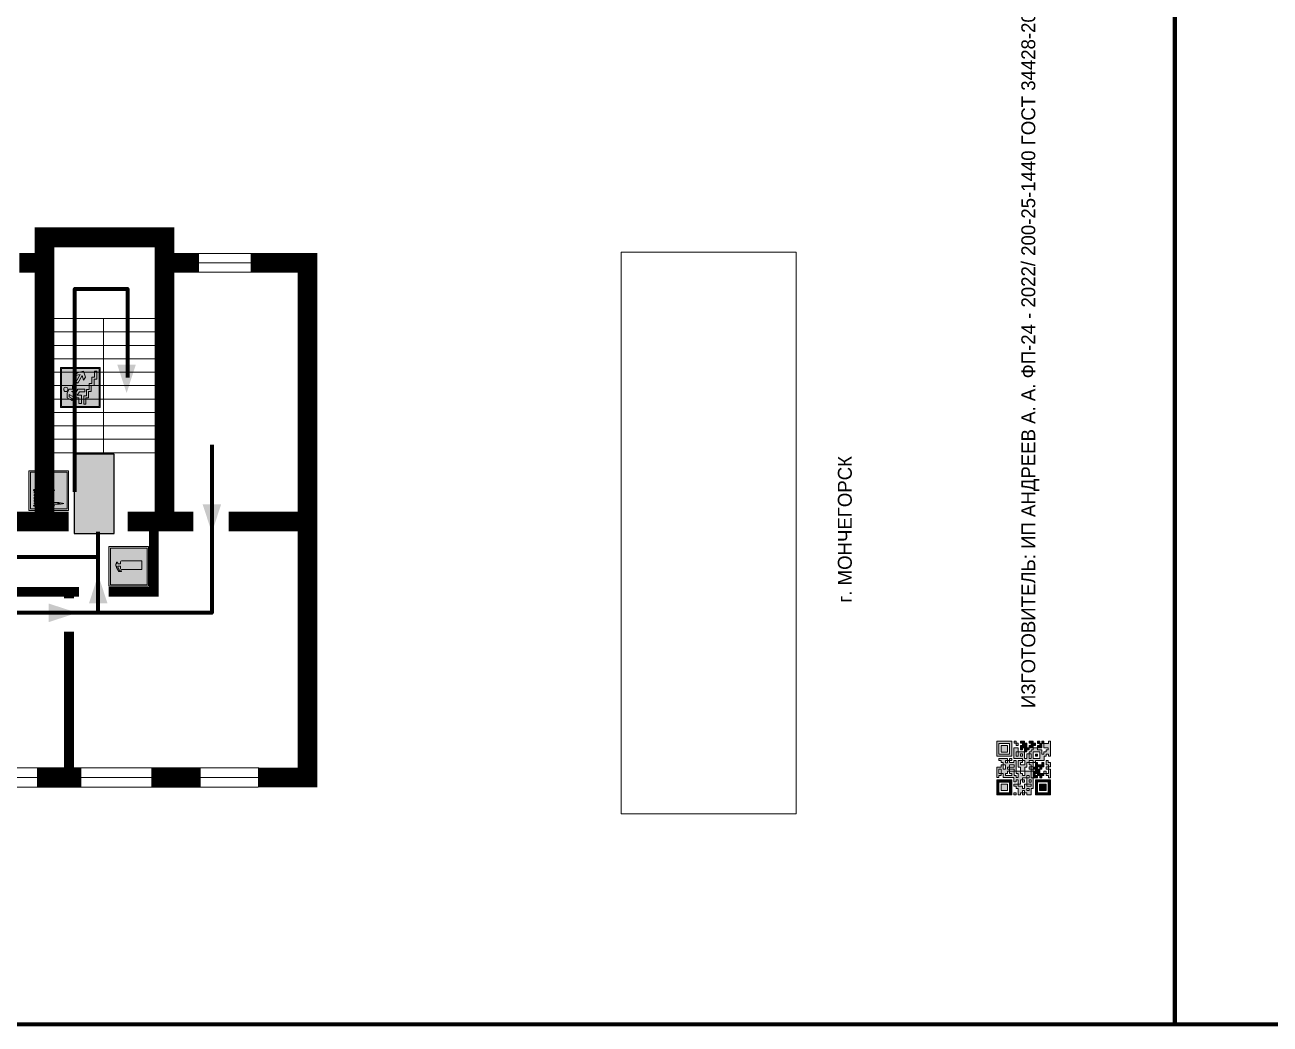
# Model space of a CAD drawing. Header units: millimetres. Extents: x 13114 to 67229, y 22859 to 38520.
# Drawn here: x 24418.1 to 24668.9, y 24275 to 24476.3 of the extents above; entities that cross this region are included whole.
import ezdxf

# ---------------------------------------------------------------- set-up
doc = ezdxf.new("R2010")
doc.units = ezdxf.units.MM
doc.layers.add('План_Штампы', color=7, linetype='Continuous')
doc.styles.add('обычный', font='arial.ttf')
picture_1 = doc.add_image_def('image1.jpg', size_in_pixel=(337, 105))

# ---------------------------------------------------------------- blocks, each defined once
blk = doc.blocks.new('QR')
at = {"lineweight": 0}
h = blk.add_hatch(color=256, dxfattribs=at)
h.dxf.hatch_style = 1
h.paths.add_polyline_path([(9241.16, 2687.38), (9242.01, 2687.38), (9242.01, 2687.83), (9241.59, 2687.83), (9241.59, 2688.68), (9239.45, 2688.68), (9239.45, 2688.25), (9239.86, 2688.25), (9239.86, 2687.83), (9240.29, 2687.83), (9240.29, 2688.25), (9241.16, 2688.25), (9241.16, 2687.83), (9240.29, 2687.83), (9240.29, 2687.38), (9239.45, 2687.38), (9239.45, 2685.22), (9238.57, 2685.22), (9238.57, 2684.8), (9239.02, 2684.8), (9239.02, 2684.37), (9238.13, 2684.37), (9238.13, 2683.92), (9239.02, 2683.92), (9239.02, 2683.5), (9239.44, 2683.5), (9239.44, 2682.64), (9239.87, 2682.64), (9239.87, 2682.18), (9239.44, 2682.18), (9239.44, 2682.64), (9238.13, 2682.64), (9238.13, 2681.76), (9237.71, 2681.76), (9237.71, 2682.64), (9238.13, 2682.64), (9238.13, 2683.07), (9237.27, 2683.07), (9237.27, 2683.51), (9237.71, 2683.51), (9237.71, 2684.37), (9238.13, 2684.37), (9238.13, 2685.22), (9237.71, 2685.22), (9237.71, 2684.8), (9237.28, 2684.8), (9237.28, 2684.38), (9235.98, 2684.38), (9235.98, 2683.92), (9236.4, 2683.92), (9236.4, 2683.49), (9236.84, 2683.49), (9236.84, 2683.07), (9236.4, 2683.07), (9236.4, 2682.64), (9235.98, 2682.64), (9235.98, 2681.76), (9237.29, 2681.76), (9237.29, 2681.33), (9239.43, 2681.33), (9239.43, 2681.76), (9240.74, 2681.76), (9240.74, 2683.05), (9239.87, 2683.05), (9239.87, 2683.5), (9240.29, 2683.5), (9240.29, 2683.91), (9240.74, 2683.91), (9240.74, 2684.81), (9240.29, 2684.81), (9240.29, 2684.79), (9240.29, 2684.37), (9239.45, 2684.37), (9239.45, 2684.8), (9239.87, 2684.8), (9239.87, 2685.21), (9240.74, 2685.21), (9240.74, 2686.1), (9240.29, 2686.1), (9240.29, 2685.64), (9239.86, 2685.64), (9239.86, 2686.95), (9240.29, 2686.95), (9240.29, 2686.52), (9240.74, 2686.52), (9240.74, 2686.1), (9241.16, 2686.1), (9241.16, 2686.53), (9241.59, 2686.53), (9241.59, 2686.1), (9242.02, 2686.1), (9242.02, 2685.21), (9241.59, 2685.21), (9241.59, 2686.1), (9241.16, 2686.1), (9241.16, 2685.21), (9240.74, 2685.21), (9240.74, 2684.81), (9242.89, 2684.81), (9242.89, 2685.22), (9242.47, 2685.22), (9242.47, 2686.11), (9242.89, 2686.11), (9242.89, 2686.52), (9242.46, 2686.52), (9242.46, 2686.95), (9242.89, 2686.95), (9242.89, 2686.52), (9243.32, 2686.52), (9243.32, 2688.26), (9242.9, 2688.26), (9242.9, 2687.83), (9242.47, 2687.83), (9242.47, 2687.38), (9242.01, 2687.38), (9242.01, 2686.94), (9241.16, 2686.94)])
h.paths.add_polyline_path([(9239.02, 2682.18), (9239.02, 2681.76), (9238.54, 2681.76), (9238.54, 2682.18)], flags=16)
h.paths.add_polyline_path([(9237.27, 2682.65), (9237.27, 2682.19), (9236.83, 2682.19), (9236.83, 2682.65)], flags=16)
h = blk.add_hatch(color=256, dxfattribs=at)
h.dxf.hatch_style = 1
h.paths.add_polyline_path([(9238.15, 2687.83), (9236.83, 2687.83), (9236.83, 2686.52), (9238.15, 2686.52)], flags=0)
h.paths.add_polyline_path([(9239.01, 2685.65), (9239.01, 2688.68), (9235.98, 2688.68), (9235.98, 2685.65)])
h.paths.add_polyline_path([(9236.41, 2686.1), (9236.41, 2688.26), (9238.56, 2688.26), (9238.56, 2686.1)], flags=16)
h.paths.add_polyline_path([(9236.83, 2686.52), (9236.83, 2687.83), (9238.15, 2687.83), (9238.15, 2686.52)], flags=0)
h = blk.add_hatch(color=256, dxfattribs=at)
h.dxf.hatch_style = 1
h.paths.add_polyline_path([(9238.15, 2686.52), (9238.15, 2687.83), (9236.83, 2687.83), (9236.83, 2686.52)])
h.paths.add_polyline_path([(9245.91, 2686.52), (9245.91, 2687.83), (9244.59, 2687.83), (9244.59, 2686.52)], flags=0)
h.paths.add_polyline_path([(9246.77, 2685.65), (9246.77, 2688.68), (9243.74, 2688.68), (9243.74, 2685.65)])
h.paths.add_polyline_path([(9244.17, 2686.1), (9244.17, 2688.26), (9246.32, 2688.26), (9246.32, 2686.1)], flags=16)
h.paths.add_polyline_path([(9244.59, 2686.52), (9244.59, 2687.83), (9245.91, 2687.83), (9245.91, 2686.52)], flags=0)
h = blk.add_hatch(color=256, dxfattribs=at)
h.dxf.hatch_style = 1
h.paths.add_polyline_path([(9243.32, 2686.11), (9242.89, 2686.11), (9242.89, 2685.64), (9243.32, 2685.64)])
h.paths.add_polyline_path([(9239.02, 2683.07), (9239.02, 2683.5), (9238.56, 2683.5), (9238.56, 2683.07)])
h.paths.add_polyline_path([(9236.4, 2684.8), (9236.4, 2685.22), (9235.98, 2685.22), (9235.98, 2684.8)])
h.paths.add_polyline_path([(9236.4, 2683.07), (9236.4, 2683.49), (9235.98, 2683.49), (9235.98, 2683.07)])
h = blk.add_hatch(color=256, dxfattribs=at)
h.dxf.hatch_style = 1
h.paths.add_polyline_path([(9240.75, 2681.76), (9240.75, 2681.35), (9241.17, 2681.35), (9241.17, 2681.76)])
h.paths.add_polyline_path([(9241.6, 2682.18), (9241.17, 2682.18), (9241.17, 2681.76), (9241.6, 2681.76)])
h.paths.add_polyline_path([(9242.47, 2681.34), (9242.47, 2682.19), (9242.02, 2682.19), (9242.02, 2681.76), (9241.6, 2681.76), (9241.6, 2681.34)])
h.paths.add_polyline_path([(9239.87, 2678.3), (9239.44, 2678.3), (9239.44, 2677.89), (9241.17, 2677.89), (9241.17, 2678.3), (9240.28, 2678.3), (9240.28, 2678.73), (9239.87, 2678.73)])
h.paths.add_polyline_path([(9240.75, 2678.73), (9240.75, 2679.19), (9240.28, 2679.19), (9240.28, 2678.73)])
h.paths.add_polyline_path([(9241.6, 2678.73), (9241.17, 2678.73), (9241.17, 2678.3), (9241.6, 2678.3)])
h.paths.add_polyline_path([(9242.02, 2678.3), (9241.6, 2678.3), (9241.6, 2677.89), (9242.48, 2677.89), (9242.48, 2678.31), (9242.9, 2678.31), (9242.9, 2678.73), (9242.02, 2678.73)])
h.paths.add_polyline_path([(9246.36, 2684.37), (9246.36, 2684.79), (9245.93, 2684.79), (9245.93, 2684.37)])
h.paths.add_polyline_path([(9246.78, 2685.2), (9246.36, 2685.2), (9246.36, 2684.79), (9246.78, 2684.79)])
h.paths.add_polyline_path([(9245.91, 2687.83), (9244.59, 2687.83), (9244.59, 2686.52), (9245.91, 2686.52)])
h = blk.add_hatch(color=256, dxfattribs=at)
h.dxf.hatch_style = 1
h.paths.add_polyline_path([(9243.32, 2682.64), (9243.32, 2683.07), (9244.62, 2683.07), (9244.62, 2684.37), (9243.74, 2684.37), (9243.74, 2684.8), (9244.62, 2684.8), (9244.62, 2684.37), (9245.48, 2684.37), (9245.48, 2685.22), (9243.32, 2685.22), (9243.32, 2683.5), (9242.89, 2683.5), (9242.89, 2683.06), (9242.01, 2683.06), (9242.01, 2683.91), (9242.47, 2683.91), (9242.47, 2683.5), (9242.89, 2683.5), (9242.89, 2684.38), (9241.59, 2684.38), (9241.59, 2683.91), (9240.74, 2683.91), (9240.74, 2683.05), (9241.59, 2683.05), (9241.59, 2682.64), (9242.47, 2682.64), (9242.47, 2682.19), (9242.91, 2682.19), (9242.91, 2681.34), (9242.48, 2681.34), (9242.48, 2680.91), (9242.91, 2680.91), (9242.91, 2679.17), (9243.75, 2679.17), (9243.75, 2678.73), (9244.2, 2678.73), (9244.2, 2678.3), (9243.75, 2678.3), (9243.75, 2677.88), (9246.78, 2677.88), (9246.78, 2678.3), (9246.35, 2678.3), (9246.35, 2679.19), (9245.48, 2679.19), (9245.48, 2678.31), (9245.05, 2678.31), (9245.05, 2678.73), (9244.62, 2678.73), (9244.62, 2679.19), (9244.2, 2679.19), (9244.2, 2679.61), (9245.05, 2679.61), (9245.05, 2680.46), (9245.48, 2680.46), (9245.48, 2681.34), (9245.04, 2681.34), (9245.04, 2681.76), (9244.63, 2681.76), (9244.63, 2682.19), (9244.21, 2682.19), (9244.21, 2681.76), (9243.32, 2681.76), (9243.32, 2682.19), (9244.21, 2682.19), (9244.21, 2682.64)])
h.paths.add_polyline_path([(9243.75, 2683.49), (9243.75, 2683.92), (9244.21, 2683.92), (9244.21, 2683.49)], flags=16)
h.paths.add_polyline_path([(9243.32, 2681.34), (9244.63, 2681.34), (9244.63, 2680.04), (9243.32, 2680.04)], flags=16)
h.paths.add_polyline_path([(9243.76, 2680.89), (9244.18, 2680.89), (9244.18, 2680.48), (9243.76, 2680.48)], flags=0)
h = blk.add_hatch(color=256, dxfattribs=at)
h.dxf.hatch_style = 1
h.paths.add_polyline_path([(9246.36, 2683.07), (9246.78, 2683.07), (9246.78, 2683.92), (9246.36, 2683.92), (9246.36, 2683.49), (9245.92, 2683.49), (9245.92, 2683.92), (9245.06, 2683.92), (9245.06, 2683.49), (9245.48, 2683.49), (9245.48, 2683.07), (9244.62, 2683.07), (9244.62, 2682.65), (9245.05, 2682.65), (9245.05, 2682.18), (9245.48, 2682.18), (9245.48, 2682.65), (9246.36, 2682.65)])
h.paths.add_polyline_path([(9246.78, 2682.18), (9246.36, 2682.18), (9246.36, 2681.75), (9245.92, 2681.75), (9245.92, 2682.18), (9245.48, 2682.18), (9245.48, 2681.34), (9245.48, 2681.34), (9245.94, 2681.34), (9245.94, 2680.91), (9246.36, 2680.91), (9246.36, 2681.34), (9246.78, 2681.34)])
h = blk.add_hatch(color=256, dxfattribs=at)
h.dxf.hatch_style = 1
h.paths.add_polyline_path([(9242.02, 2680.46), (9242.48, 2680.46), (9242.48, 2680.91), (9241.58, 2680.91), (9241.58, 2681.35), (9241.17, 2681.35), (9241.17, 2680.91), (9240.75, 2680.91), (9240.75, 2681.33), (9239.43, 2681.33), (9239.43, 2680.46), (9239.86, 2680.46), (9239.86, 2680.92), (9240.3, 2680.92), (9240.3, 2680.46), (9239.86, 2680.46), (9239.86, 2680.04), (9239.44, 2680.04), (9239.44, 2679.62), (9239.86, 2679.62), (9239.86, 2679.19), (9240.29, 2679.19), (9240.29, 2680.03), (9241.18, 2680.03), (9241.18, 2680.47), (9241.6, 2680.47), (9241.6, 2680.03), (9241.18, 2680.03), (9241.18, 2679.61), (9241.6, 2679.61), (9241.6, 2679.19), (9242.47, 2679.19), (9242.47, 2679.6), (9242.02, 2679.6)])
h = blk.add_hatch(color=256, dxfattribs=at)
h.dxf.hatch_style = 1
h.paths.add_polyline_path([(9235.98, 2680.9), (9235.98, 2677.86), (9239.02, 2677.86), (9239.02, 2680.9)])
h.paths.add_polyline_path([(9238.57, 2680.48), (9238.57, 2678.32), (9236.41, 2678.32), (9236.41, 2680.48)], flags=16)
h.paths.add_polyline_path([(9238.15, 2680.05), (9238.15, 2678.74), (9236.83, 2678.74), (9236.83, 2680.05)], flags=0)
h = blk.add_hatch(color=256, dxfattribs=at)
h.dxf.hatch_style = 1
h.paths.add_polyline_path([(9238.15, 2680.05), (9236.83, 2680.05), (9236.83, 2678.74), (9238.15, 2678.74)])
h = blk.add_hatch(color=256, dxfattribs=at)
h.dxf.hatch_style = 1
h.paths.add_polyline_path([(9244.18, 2680.48), (9244.18, 2680.89), (9243.76, 2680.89), (9243.76, 2680.48)])
h = blk.add_hatch(color=256, dxfattribs=at)
h.dxf.hatch_style = 1
h.paths.add_polyline_path([(9245.93, 2680.04), (9245.93, 2680.46), (9245.48, 2680.46), (9245.48, 2679.62), (9246.35, 2679.62), (9246.35, 2680.04)])
h.paths.add_polyline_path([(9246.78, 2680.04), (9246.78, 2680.46), (9246.35, 2680.46), (9246.35, 2680.04)])
h.paths.add_polyline_path([(9246.78, 2679.18), (9246.78, 2679.62), (9246.35, 2679.62), (9246.35, 2679.18)])
for points in [[(9237.71, 2685.22), (9238.13, 2685.22), (9238.13, 2684.37), (9237.71, 2684.37), (9237.71, 2683.51), (9237.27, 2683.51), (9237.27, 2683.07), (9238.13, 2683.07), (9238.13, 2682.64), (9237.71, 2682.64), (9237.71, 2681.76), (9238.13, 2681.76), (9238.13, 2682.64), (9239.44, 2682.64), (9239.44, 2683.5), (9239.02, 2683.5), (9239.02, 2683.07), (9238.56, 2683.07), (9238.56, 2683.5), (9239.02, 2683.5), (9239.02, 2683.92), (9238.13, 2683.92), (9238.13, 2684.37), (9239.02, 2684.37), (9239.02, 2684.8), (9238.57, 2684.8), (9238.57, 2685.22), (9239.45, 2685.22), (9239.45, 2687.38), (9240.29, 2687.38), (9240.29, 2687.83), (9239.86, 2687.83), (9239.86, 2688.25), (9239.45, 2688.25), (9239.45, 2688.68), (9241.59, 2688.68), (9241.59, 2687.83), (9242.01, 2687.83), (9242.01, 2687.38), (9242.47, 2687.38), (9242.47, 2687.83), (9242.9, 2687.83), (9242.9, 2688.26), (9243.32, 2688.26), (9243.32, 2686.52), (9242.89, 2686.52), (9242.89, 2686.11), (9243.32, 2686.11), (9243.32, 2685.64), (9242.89, 2685.64), (9242.89, 2686.11), (9242.47, 2686.11), (9242.47, 2685.22), (9242.89, 2685.22), (9242.89, 2684.81), (9240.74, 2684.81), (9240.74, 2683.91), (9241.59, 2683.91), (9241.59, 2684.38), (9242.89, 2684.38), (9242.89, 2683.5), (9242.47, 2683.5), (9242.47, 2683.91), (9242.01, 2683.91), (9242.01, 2683.06), (9242.89, 2683.06), (9242.89, 2683.5), (9243.32, 2683.5), (9243.32, 2685.22), (9245.48, 2685.22), (9245.48, 2684.37), (9244.62, 2684.37), (9244.62, 2683.07), (9245.48, 2683.07), (9245.48, 2683.49), (9245.06, 2683.49), (9245.06, 2683.92), (9245.92, 2683.92), (9245.92, 2683.49), (9246.36, 2683.49), (9246.36, 2683.92), (9246.78, 2683.92), (9246.78, 2683.07), (9246.36, 2683.07), (9246.36, 2682.65), (9245.48, 2682.65), (9245.48, 2682.18), (9245.92, 2682.18), (9245.92, 2681.75), (9246.36, 2681.75), (9246.36, 2682.18), (9246.78, 2682.18), (9246.78, 2681.34), (9246.36, 2681.34), (9246.36, 2680.91), (9245.94, 2680.91), (9245.94, 2681.34), (9245.48, 2681.34), (9245.48, 2680.46), (9245.93, 2680.46), (9245.93, 2680.04), (9246.35, 2680.04), (9246.35, 2680.46), (9246.78, 2680.46), (9246.78, 2680.04), (9246.78, 2680.04), (9246.35, 2680.04), (9246.35, 2679.62), (9246.78, 2679.62), (9246.78, 2679.18), (9246.35, 2679.18), (9246.35, 2678.3), (9246.78, 2678.3), (9246.78, 2677.88), (9243.75, 2677.88), (9243.75, 2678.3), (9244.2, 2678.3), (9244.2, 2678.73), (9243.75, 2678.73), (9243.75, 2679.17), (9242.91, 2679.17), (9242.91, 2680.91), (9242.48, 2680.91), (9242.48, 2680.46), (9242.02, 2680.46), (9242.02, 2679.6), (9242.47, 2679.6), (9242.47, 2679.19), (9241.6, 2679.19), (9241.6, 2679.61), (9241.18, 2679.61), (9241.18, 2680.03), (9240.29, 2680.03), (9240.29, 2679.19), (9240.75, 2679.19), (9240.75, 2678.73), (9240.28, 2678.73), (9240.28, 2678.3), (9241.17, 2678.3), (9241.17, 2678.73), (9241.6, 2678.73), (9241.6, 2678.3), (9242.02, 2678.3), (9242.02, 2678.73), (9242.9, 2678.73), (9242.9, 2678.31), (9242.48, 2678.31), (9242.48, 2677.89), (9241.6, 2677.89), (9241.6, 2678.3), (9241.17, 2678.3), (9241.17, 2677.89), (9239.44, 2677.89), (9239.44, 2678.3), (9239.87, 2678.3), (9239.87, 2678.73), (9240.28, 2678.73), (9240.28, 2679.19), (9240.29, 2679.19), (9239.86, 2679.19), (9239.86, 2679.62), (9239.44, 2679.62), (9239.44, 2680.04), (9239.86, 2680.04), (9239.86, 2680.46), (9239.43, 2680.46), (9239.43, 2681.33), (9237.29, 2681.33), (9237.29, 2681.76), (9235.98, 2681.76), (9235.98, 2682.64), (9236.4, 2682.64), (9236.4, 2683.07), (9235.98, 2683.07), (9235.98, 2683.49), (9236.4, 2683.49), (9236.4, 2683.92), (9235.98, 2683.92), (9235.98, 2684.38), (9237.28, 2684.38), (9237.28, 2684.8), (9237.71, 2684.8), (9237.71, 2685.22), (9237.92, 2685.22)], [(9240.74, 2686.1), (9240.74, 2686.52), (9240.29, 2686.52), (9240.29, 2686.95), (9239.86, 2686.95), (9239.86, 2685.64), (9240.29, 2685.64), (9240.29, 2686.1), (9240.74, 2686.1), (9240.74, 2686.52)], [(9240.74, 2685.21), (9239.87, 2685.21), (9239.87, 2684.8), (9239.45, 2684.8), (9239.45, 2684.37), (9240.29, 2684.37), (9240.29, 2684.79), (9240.29, 2684.81), (9240.74, 2684.81), (9240.74, 2685.21), (9239.87, 2685.21)], [(9240.74, 2683.91), (9240.29, 2683.91), (9240.29, 2683.5), (9239.87, 2683.5), (9239.87, 2683.05), (9240.74, 2683.05), (9240.74, 2683.91)], [(9244.62, 2684.37), (9244.62, 2684.8), (9243.74, 2684.8), (9243.74, 2684.37), (9244.62, 2684.37)], [(9240.74, 2683.05), (9240.74, 2681.76), (9239.43, 2681.76), (9239.43, 2681.33), (9240.75, 2681.33), (9240.75, 2681.35), (9240.75, 2680.91), (9241.17, 2680.91), (9241.17, 2681.35), (9241.58, 2681.35), (9241.58, 2680.91), (9242.48, 2680.91), (9242.48, 2681.34), (9242.91, 2681.34), (9242.91, 2682.19), (9242.47, 2682.19), (9242.47, 2682.64), (9241.59, 2682.64), (9241.59, 2683.05), (9240.74, 2683.05)], [(9241.6, 2681.76), (9242.02, 2681.76), (9242.02, 2682.19), (9242.47, 2682.19), (9242.47, 2681.34), (9241.6, 2681.34), (9241.6, 2681.76)], [(9244.62, 2683.07), (9243.32, 2683.07), (9243.32, 2682.64), (9244.21, 2682.64), (9244.21, 2682.19), (9243.32, 2682.19), (9243.32, 2681.76), (9244.21, 2681.76), (9244.21, 2682.19), (9244.63, 2682.19), (9244.63, 2681.76), (9245.04, 2681.76), (9245.04, 2681.34), (9245.48, 2681.34)], [(9245.48, 2682.18), (9245.05, 2682.18), (9245.05, 2682.65), (9244.62, 2682.65), (9244.62, 2683.07)], [(9245.48, 2682.18), (9245.48, 2681.34)], [(9239.86, 2680.46), (9239.86, 2680.92), (9240.3, 2680.92), (9240.3, 2680.46), (9239.86, 2680.46)], [(9245.48, 2680.46), (9245.05, 2680.46), (9245.05, 2679.61), (9244.2, 2679.61), (9244.2, 2679.19), (9244.62, 2679.19), (9244.62, 2678.73), (9245.05, 2678.73), (9245.05, 2678.31), (9245.48, 2678.31), (9245.48, 2679.19), (9246.35, 2679.19), (9246.35, 2679.07)], [(9246.35, 2679.62), (9245.48, 2679.62), (9245.48, 2680.46)], [(9245.48, 2680.46), (9245.48, 2679.62), (9246.35, 2679.62), (9246.35, 2680.04), (9245.93, 2680.04), (9245.93, 2680.46), (9245.48, 2680.46), (9245.48, 2679.62)], [(9246.35, 2679.62), (9246.35, 2679.18)]]:
    blk.add_lwpolyline(points, dxfattribs=at)
for points in [[(9235.98, 2685.65), (9239.01, 2685.65), (9239.01, 2688.68), (9235.98, 2688.68)], [(9243.74, 2685.65), (9246.77, 2685.65), (9246.77, 2688.68), (9243.74, 2688.68)], [(9236.41, 2688.26), (9238.56, 2688.26), (9238.56, 2686.1), (9236.41, 2686.1)], [(9236.83, 2687.83), (9238.15, 2687.83), (9238.15, 2686.52), (9236.83, 2686.52)], [(9240.29, 2687.83), (9241.16, 2687.83), (9241.16, 2688.25), (9240.29, 2688.25)], [(9240.29, 2688.25), (9241.16, 2688.25), (9241.16, 2687.83), (9240.29, 2687.83)], [(9241.16, 2686.1), (9240.74, 2686.1), (9240.74, 2685.21), (9241.16, 2685.21)], [(9242.01, 2687.38), (9241.16, 2687.38), (9241.16, 2686.94), (9242.01, 2686.94)], [(9241.16, 2687.38), (9242.01, 2687.38), (9242.01, 2686.94), (9241.16, 2686.94)], [(9241.16, 2686.53), (9241.59, 2686.53), (9241.59, 2686.1), (9241.16, 2686.1)], [(9241.59, 2686.1), (9242.02, 2686.1), (9242.02, 2685.21), (9241.59, 2685.21)], [(9242.89, 2686.52), (9242.46, 2686.52), (9242.46, 2686.95), (9242.89, 2686.95)], [(9244.17, 2688.26), (9246.32, 2688.26), (9246.32, 2686.1), (9244.17, 2686.1)], [(9244.59, 2687.83), (9245.91, 2687.83), (9245.91, 2686.52), (9244.59, 2686.52)], [(9235.98, 2684.8), (9236.4, 2684.8), (9236.4, 2685.22), (9235.98, 2685.22)], [(9243.75, 2683.92), (9244.21, 2683.92), (9244.21, 2683.49), (9243.75, 2683.49)], [(9245.93, 2684.79), (9246.36, 2684.79), (9246.36, 2684.37), (9245.93, 2684.37)], [(9246.36, 2685.2), (9246.78, 2685.2), (9246.78, 2684.79), (9246.36, 2684.79)], [(9236.4, 2683.07), (9236.84, 2683.07), (9236.84, 2683.49), (9236.4, 2683.49)], [(9236.83, 2682.19), (9237.27, 2682.19), (9237.27, 2682.65), (9236.83, 2682.65)], [(9238.54, 2682.18), (9239.02, 2682.18), (9239.02, 2681.76), (9238.54, 2681.76)], [(9239.44, 2682.64), (9239.87, 2682.64), (9239.87, 2682.18), (9239.44, 2682.18)], [(9240.75, 2681.76), (9241.17, 2681.76), (9241.17, 2681.35), (9240.75, 2681.35)], [(9241.17, 2682.18), (9241.6, 2682.18), (9241.6, 2681.76), (9241.17, 2681.76)], [(9243.32, 2680.04), (9244.63, 2680.04), (9244.63, 2681.34), (9243.32, 2681.34)], [(9235.98, 2677.86), (9239.02, 2677.86), (9239.02, 2680.9), (9235.98, 2680.9)], [(9236.41, 2680.48), (9238.57, 2680.48), (9238.57, 2678.32), (9236.41, 2678.32)], [(9236.83, 2680.05), (9238.15, 2680.05), (9238.15, 2678.74), (9236.83, 2678.74)], [(9241.18, 2680.03), (9241.6, 2680.03), (9241.6, 2680.47), (9241.18, 2680.47)], [(9243.76, 2680.89), (9244.18, 2680.89), (9244.18, 2680.48), (9243.76, 2680.48)]]:
    blk.add_lwpolyline(points, close=True, dxfattribs=at)
blk = doc.blocks.new('A$C7B4425F7')
at = {"true_color": 0xffffff}
blk.add_hatch(color=7, dxfattribs=at).paths.add_polyline_path([(0, 0), (-16, 0), (-16, -8), (0, -8)])
h = blk.add_hatch(color=126)
h.paths.add_polyline_path([(-0.2, -0.2), (-15.8, -0.2), (-15.8, -7.8), (-0.2, -7.8)])
h.paths.add_polyline_path([(-11.76, -2.03), (-11.76, -3.66), (-11.17, -3.66, -0.568275), (-11.17, -6.18), (-12.58, -6.18), (-12.58, -2.03)], flags=16)
h.paths.add_polyline_path([(-13.33, -4.12, -0.495768), (-13.59, -6.18), (-15.03, -6.18), (-15.03, -2.03), (-13.59, -2.03, -0.487973)], flags=16)
h.paths.add_polyline_path([(-10.25, -2.03), (-9.48, -2.03), (-9.48, -6.18), (-10.25, -6.18)], flags=16)
h.paths.add_polyline_path([(-13.84, -3.69), (-14.24, -3.69), (-14.24, -3.03), (-13.9, -3.03, -0.692621)], flags=0)
h.paths.add_polyline_path([(-9.15, -2.03), (-8.4, -2.03), (-8.04, -3.07), (-7.68, -2.03), (-6.93, -2.03), (-7.64, -4.1), (-6.93, -6.18), (-7.68, -6.18), (-8.04, -5.14), (-8.4, -6.18), (-9.15, -6.18), (-8.44, -4.1)], flags=16)
h.paths.add_polyline_path([(-11.76, -4.46), (-11.42, -4.46, -0.692621), (-11.36, -5.12), (-11.76, -5.12)], flags=0)
h.paths.add_polyline_path([(-13.9, -5.2), (-14.24, -5.2), (-14.24, -4.55), (-13.84, -4.55, -0.708038)], flags=0)
edge = h.paths.add_edge_path(flags=16)
edge.add_ellipse((-5.51, -4.08), major_axis=(0, 2.05), ratio=0.586184, start_angle=0, end_angle=360)
edge = h.paths.add_edge_path(flags=0)
edge.add_ellipse((-5.51, -4.08), major_axis=(0, 1.14), ratio=0.454828, start_angle=0, end_angle=360)
h.paths.add_polyline_path([(-4.13, -4.96, 0.377264), (-3.48, -4.52, 0.0555), (-3.16, -2.03), (-1.66, -2.03), (-1.66, -4.96), (-0.96, -4.96), (-0.96, -7.01), (-1.75, -7.01), (-1.75, -6.18), (-3.3, -6.18), (-3.3, -7.02), (-4.13, -7.02)], flags=16)
h.paths.add_polyline_path([(-2.73, -2.91), (-2.28, -2.91), (-2.28, -4.96), (-3.05, -4.96, 0.079136)], flags=0)
at = {"color": 126}
blk.add_lwpolyline([(-16, -8), (0, -8), (0, 0), (-16, 0)], close=True, dxfattribs=at)
blk = doc.blocks.new('A$C3AD82952')
at = {"true_color": 0xf5f5ff}
h = blk.add_hatch(color=7, dxfattribs=at)
h.dxf.hatch_style = 1
h.paths.add_polyline_path([(8.21, 8.73, 0.414214), (7.89, 9.05), (7.22, 9.05), (7.22, 9.92), (7.59, 9.92, 1), (7.57, 10.36), (7.22, 10.36), (7.22, 10.6), (6.43, 10.6), (6.43, 10.36), (6.01, 10.36), (4.74, 9.59), (4.74, 8.69), (4.98, 8.73), (4.98, 9.26), (6.12, 9.91), (6.43, 9.91), (6.43, 9.05), (5.76, 9.05, 0.414214), (5.44, 8.73), (5.44, 2.2), (8.21, 2.2)], flags=0)
h.paths.add_polyline_path([(12.8, 12.8), (0, 12.8), (0, 0), (12.8, 0)])
h.paths.add_polyline_path([(0.51, 12.29), (12.29, 12.29), (12.29, 0.51), (0.51, 0.51)], flags=16)
h.paths.add_polyline_path([(4.74, 9.59), (6.01, 10.36), (6.43, 10.36), (6.43, 10.6), (7.22, 10.6), (7.22, 10.36), (7.59, 10.36, -0.94586), (7.59, 9.92), (7.22, 9.92), (7.22, 9.05), (7.89, 9.05, -0.414214), (8.21, 8.73), (8.21, 2.2), (5.44, 2.2), (5.44, 8.73, -0.414214), (5.76, 9.05), (6.43, 9.05), (6.43, 9.91), (6.12, 9.91), (4.98, 9.26), (4.98, 8.73), (4.74, 8.69)], flags=0)
h = blk.add_hatch(color=242)
h.dxf.hatch_style = 1
h.paths.add_polyline_path([(12.29, 12.29), (0.51, 12.29), (0.51, 0.51), (12.29, 0.51)])
h.paths.add_polyline_path([(4.74, 8.69), (4.74, 9.59), (6.01, 10.36), (6.43, 10.36), (6.43, 10.6), (7.22, 10.6), (7.22, 10.36), (7.59, 10.36, -0.94586), (7.59, 9.92), (7.22, 9.92), (7.22, 9.05), (7.89, 9.05, -0.414214), (8.21, 8.73), (8.21, 2.2), (5.44, 2.2), (5.44, 8.73, -0.414214), (5.76, 9.05), (6.43, 9.05), (6.43, 9.91), (6.12, 9.91), (4.98, 9.26), (4.98, 8.73)], flags=16)
h = blk.add_hatch(color=7, dxfattribs=at)
h.dxf.hatch_style = 1
h.paths.add_polyline_path([(8.21, 8.73, 0.414214), (7.89, 9.05), (7.22, 9.05), (7.22, 9.92), (7.59, 9.92, 1), (7.57, 10.36), (7.22, 10.36), (7.22, 10.6), (6.43, 10.6), (6.43, 10.36), (6.01, 10.36), (4.74, 9.59), (4.74, 8.69), (4.98, 8.73), (4.98, 9.26), (6.12, 9.91), (6.43, 9.91), (6.43, 9.05), (5.76, 9.05, 0.414214), (5.44, 8.73), (5.44, 2.2), (8.21, 2.2)])
at = {"color": 242, "lineweight": 5}
for p, q in [((0, 0), (0, 12.8)), ((0, 12.8), (12.8, 12.8)), ((12.8, 0), (12.8, 12.8)), ((6.01, 10.36), (4.74, 9.59)), ((4.74, 9.59), (4.74, 8.69)), ((4.74, 8.69), (4.98, 8.73)), ((4.98, 9.26), (6.12, 9.91)), ((4.98, 8.73), (4.98, 9.26)), ((5.44, 2.2), (5.44, 8.73)), ((5.76, 9.05), (6.43, 9.05)), ((6.01, 10.36), (6.43, 10.36)), ((6.12, 9.91), (6.43, 9.91)), ((7.22, 10.6), (6.43, 10.6)), ((6.43, 10.6), (6.43, 10.36)), ((6.43, 9.91), (6.43, 9.05)), ((7.22, 10.36), (7.22, 10.6)), ((7.59, 10.36), (7.22, 10.36)), ((7.22, 9.05), (7.22, 9.92)), ((7.59, 9.92), (7.22, 9.92)), ((7.89, 9.05), (7.22, 9.05)), ((8.21, 2.2), (8.21, 8.73)), ((0, 0), (12.8, 0)), ((5.44, 2.2), (8.21, 2.2))]:
    blk.add_line(p, q, dxfattribs=at)
blk.add_lwpolyline([(0.51, 12.29), (12.29, 12.29), (12.29, 0.51), (0.51, 0.51)], close=True, dxfattribs=at)
for centre, radius, start, end in [((5.76, 8.73), 0.32, 90, 180), ((7.58, 10.14), 0.223, 273.1875, 86.8125), ((7.89, 8.73), 0.32, 0, 90)]:
    blk.add_arc(centre, radius, start, end, dxfattribs=at)
blk = doc.blocks.new('вниз')
at = {"lineweight": 0, "true_color": 0xffffff}
h = blk.add_hatch(color=7, dxfattribs=at)
h.dxf.hatch_style = 1
h.paths.add_polyline_path([(40994.51, -4472.22), (40986.51, -4472.22), (40986.51, -4480.22), (40994.51, -4480.22)])
h.paths.add_polyline_path([(40994.31, -4472.42), (40994.31, -4480.01), (40986.71, -4480.01), (40986.71, -4472.42)], flags=16)
h.paths.add_polyline_path([(40988.43, -4473.53), (40989.43, -4473.53), (40990.19, -4473.96), (40990.19, -4474.6), (40991, -4474.6), (40991, -4475.06), (40989.73, -4475.06), (40989.73, -4474.46), (40989.3, -4475.18), (40990.17, -4475.7), (40990.17, -4477.11), (40989.63, -4477.11), (40989.63, -4476.01), (40988.94, -4475.59), (40988.94, -4476.46), (40988.94, -4476.46), (40987.47, -4476.46), (40987.26, -4476.46), (40987.26, -4475.92), (40988.4, -4475.92), (40988.4, -4475.2), (40989.1, -4473.99), (40988.66, -4473.99), (40988.24, -4474.7), (40987.86, -4474.47), (40988.41, -4473.56)], flags=0)
h.paths.add_polyline_path([(40990.55, -4473.29, -1), (40989.69, -4473.29, -1)], flags=0)
h.paths.add_polyline_path([(40988.85, -4476.89), (40988.85, -4477.43), (40990.1, -4477.43), (40990.1, -4477.99), (40991.34, -4477.99), (40991.34, -4478.54), (40992.59, -4478.54), (40992.59, -4479.09), (40993.83, -4479.09), (40993.83, -4479.52), (40992.17, -4479.52), (40992.17, -4478.97), (40990.91, -4478.97), (40990.91, -4478.41), (40989.68, -4478.41), (40989.68, -4477.86), (40988.43, -4477.86), (40988.43, -4477.31), (40987.6, -4477.31), (40987.18, -4477.31), (40987.18, -4476.89)], flags=0)
h.paths.add_polyline_path([(40991.61, -4475.33), (40993.12, -4476.2), (40992.9, -4475.27), (40993.48, -4475.6), (40993.83, -4476.88), (40992.56, -4477.22), (40991.97, -4476.88), (40992.9, -4476.61), (40991.38, -4475.74), (40991.58, -4475.39)], flags=0)
h.paths.add_polyline_path([(40990.19, -4473.96), (40989.43, -4473.53), (40988.43, -4473.53), (40988.41, -4473.56), (40987.86, -4474.47), (40988.24, -4474.7), (40988.66, -4473.99), (40989.1, -4473.99), (40988.4, -4475.2), (40988.4, -4475.92), (40987.26, -4475.92), (40987.26, -4476.46), (40987.47, -4476.46), (40988.94, -4476.46), (40988.94, -4476.27), (40988.94, -4475.59), (40989.63, -4476.01), (40989.63, -4477.11), (40990.17, -4477.11), (40990.17, -4475.7), (40989.3, -4475.18), (40989.73, -4474.46), (40989.73, -4475.06), (40991, -4475.06), (40991, -4474.6), (40990.19, -4474.6)], flags=0)
h.paths.add_polyline_path([(40990.55, -4473.29, 1), (40989.69, -4473.29, 1)], flags=0)
h.paths.add_polyline_path([(40991.61, -4475.33), (40991.58, -4475.39), (40991.38, -4475.74), (40992.9, -4476.61), (40991.97, -4476.88), (40992.56, -4477.22), (40993.83, -4476.88), (40993.48, -4475.6), (40992.9, -4475.27), (40993.12, -4476.2)], flags=0)
h.paths.add_polyline_path([(40990.1, -4477.43), (40988.85, -4477.43), (40988.85, -4476.89), (40987.18, -4476.89), (40987.18, -4477.31), (40987.6, -4477.31), (40988.43, -4477.31), (40988.43, -4477.86), (40989.68, -4477.86), (40989.68, -4478.41), (40990.91, -4478.41), (40990.91, -4478.97), (40992.17, -4478.97), (40992.17, -4479.52), (40993.83, -4479.52), (40993.83, -4479.09), (40992.59, -4479.09), (40992.59, -4478.54), (40991.34, -4478.54), (40991.34, -4477.99), (40990.1, -4477.99)], flags=0)
at = {"lineweight": 0}
h = blk.add_hatch(color=126, dxfattribs=at)
h.dxf.hatch_style = 1
h.paths.add_polyline_path([(40994.31, -4472.42), (40986.71, -4472.42), (40986.71, -4480.01), (40994.31, -4480.01)])
h.paths.add_polyline_path([(40988.43, -4473.53), (40989.43, -4473.53), (40990.19, -4473.96), (40990.19, -4474.6), (40991, -4474.6), (40991, -4475.06), (40989.73, -4475.06), (40989.73, -4474.46), (40989.3, -4475.18), (40990.17, -4475.7), (40990.17, -4477.11), (40989.63, -4477.11), (40989.63, -4476.01), (40988.94, -4475.59), (40988.94, -4476.46), (40988.94, -4476.46), (40987.47, -4476.46), (40987.26, -4476.46), (40987.26, -4475.92), (40988.4, -4475.92), (40988.4, -4475.2), (40989.1, -4473.99), (40988.66, -4473.99), (40988.24, -4474.7), (40987.86, -4474.47), (40988.41, -4473.56)], flags=16)
h.paths.add_polyline_path([(40990.55, -4473.29, -1), (40989.69, -4473.29, -1)], flags=16)
h.paths.add_polyline_path([(40988.85, -4476.89), (40988.85, -4477.43), (40990.1, -4477.43), (40990.1, -4477.99), (40991.34, -4477.99), (40991.34, -4478.54), (40992.59, -4478.54), (40992.59, -4479.09), (40993.83, -4479.09), (40993.83, -4479.52), (40992.17, -4479.52), (40992.17, -4478.97), (40990.91, -4478.97), (40990.91, -4478.41), (40989.68, -4478.41), (40989.68, -4477.86), (40988.43, -4477.86), (40988.43, -4477.31), (40987.6, -4477.31), (40987.18, -4477.31), (40987.18, -4476.89)], flags=16)
h.paths.add_polyline_path([(40991.61, -4475.33), (40993.12, -4476.2), (40992.9, -4475.27), (40993.48, -4475.6), (40993.83, -4476.88), (40992.56, -4477.22), (40991.97, -4476.88), (40992.9, -4476.61), (40991.38, -4475.74), (40991.58, -4475.39)], flags=16)
at = {"lineweight": 0, "true_color": 0xffffff}
h = blk.add_hatch(color=7, dxfattribs=at)
h.dxf.hatch_style = 1
h.paths.add_polyline_path([(40989.73, -4474.46), (40989.73, -4475.06), (40991, -4475.06), (40991, -4474.6), (40990.19, -4474.6), (40990.19, -4473.96), (40989.43, -4473.53), (40988.43, -4473.53), (40988.41, -4473.56), (40987.86, -4474.47), (40988.24, -4474.7), (40988.66, -4473.99), (40989.1, -4473.99), (40988.4, -4475.2), (40988.4, -4475.92), (40987.26, -4475.92), (40987.26, -4476.46), (40987.47, -4476.46), (40988.94, -4476.46), (40988.94, -4475.59), (40989.63, -4476.01), (40989.63, -4477.11), (40990.17, -4477.11), (40990.17, -4475.7), (40989.3, -4475.18)])
h.paths.add_polyline_path([(40989.69, -4473.29, 1), (40990.55, -4473.29, 1)])
h.paths.add_polyline_path([(40991.61, -4475.33), (40991.58, -4475.39), (40991.38, -4475.74), (40992.9, -4476.61), (40991.97, -4476.88), (40992.56, -4477.22), (40993.83, -4476.88), (40993.48, -4475.6), (40992.9, -4475.27), (40993.12, -4476.2)])
h.paths.add_polyline_path([(40990.1, -4477.43), (40988.85, -4477.43), (40988.85, -4476.89), (40987.18, -4476.89), (40987.18, -4477.31), (40987.6, -4477.31), (40988.43, -4477.31), (40988.43, -4477.86), (40989.68, -4477.86), (40989.68, -4478.41), (40990.91, -4478.41), (40990.91, -4478.97), (40992.17, -4478.97), (40992.17, -4479.52), (40993.83, -4479.52), (40993.83, -4479.09), (40992.59, -4479.09), (40992.59, -4478.54), (40991.34, -4478.54), (40991.34, -4477.99), (40990.1, -4477.99)])
at = {"color": 126, "lineweight": 0}
for points in [[(40986.51, -4472.22), (40994.51, -4472.22), (40994.51, -4480.22), (40986.51, -4480.22)], [(40986.71, -4472.42), (40994.31, -4472.42), (40994.31, -4480.01), (40986.71, -4480.01)]]:
    blk.add_lwpolyline(points, close=True, dxfattribs=at)
for points in [[(40987.47, -4476.46), (40987.26, -4476.46), (40987.26, -4475.92), (40988.4, -4475.92), (40988.4, -4475.2), (40989.1, -4473.99), (40988.66, -4473.99), (40988.24, -4474.7), (40987.86, -4474.47), (40988.41, -4473.56), (40988.43, -4473.53), (40989.43, -4473.53), (40990.19, -4473.96), (40990.19, -4474.6), (40991, -4474.6), (40991, -4475.06), (40989.73, -4475.06), (40989.73, -4474.46), (40989.3, -4475.18), (40990.17, -4475.7), (40990.17, -4477.11), (40989.63, -4477.11), (40989.63, -4476.01), (40988.94, -4475.59), (40988.94, -4476.46)], [(40987.47, -4476.46), (40988.94, -4476.46), (40988.94, -4476.27)], [(40991.58, -4475.39), (40991.38, -4475.74), (40992.9, -4476.61), (40991.97, -4476.88), (40992.56, -4477.22), (40993.83, -4476.88), (40993.48, -4475.6), (40992.9, -4475.27), (40993.12, -4476.2), (40991.61, -4475.33), (40991.58, -4475.39)], [(40987.6, -4477.31), (40987.18, -4477.31), (40987.18, -4476.89), (40988.85, -4476.89), (40988.85, -4477.43), (40990.1, -4477.43), (40990.1, -4477.99), (40991.34, -4477.99), (40991.34, -4478.54), (40992.59, -4478.54), (40992.59, -4479.09), (40993.83, -4479.09), (40993.83, -4479.52), (40992.17, -4479.52), (40992.17, -4478.97), (40990.91, -4478.97), (40990.91, -4478.41), (40989.68, -4478.41), (40989.68, -4477.86), (40988.43, -4477.86), (40988.43, -4477.31), (40987.6, -4477.31)]]:
    blk.add_lwpolyline(points, dxfattribs=at)
blk.add_circle((40990.12, -4473.29), 0.432, dxfattribs=at)
blk = doc.blocks.new('A$C37112FD5')
at = {"true_color": 0xf5f5ff}
h = blk.add_hatch(color=7, dxfattribs=at)
h.dxf.hatch_style = 1
h.paths.add_polyline_path([(12.8, -7.4), (0, -7.4), (0, -20.2), (12.8, -20.2)])
h.paths.add_polyline_path([(12.29, -7.91), (12.29, -19.69), (0.51, -19.69), (0.51, -7.91)], flags=16)
h.paths.add_polyline_path([(4.98, -9.04, -0.42597), (5.17, -9.22), (5.17, -12.25), (5.17, -15.29, -0.432244), (4.98, -15.47), (4.83, -15.47, -0.42597), (4.64, -15.29), (4.64, -12.25), (4.64, -9.22, -0.432244), (4.83, -9.04)], flags=0)
h.paths.add_polyline_path([(4.28, -9.22), (4.28, -12.25), (4.28, -15.29, -0.432244), (4.09, -15.47), (3.94, -15.47, -0.42597), (3.75, -15.29), (3.75, -12.25), (3.75, -9.22, -0.432244), (3.94, -9.04), (4.09, -9.04, -0.42597)], flags=0)
h.paths.add_polyline_path([(5.72, -9.04), (5.87, -9.04, -0.42597), (6.06, -9.22), (6.06, -12.25), (6.06, -15.29, -0.432244), (5.87, -15.47), (5.72, -15.47, -0.42597), (5.53, -15.29), (5.53, -12.25), (5.53, -9.22, -0.432244)], flags=0)
h.paths.add_polyline_path([(6.42, -8.9), (6.5, -8.9, -0.42597), (6.69, -9.08), (6.69, -12.03), (8.21, -12.03, -15.824349), (8.21, -12.47), (6.69, -12.47), (6.69, -15.42, -0.432244), (6.5, -15.6), (6.42, -15.6)], flags=0)
h.paths.add_polyline_path([(3.39, -9.22), (3.39, -12.25), (3.39, -15.29, -0.432244), (3.2, -15.47), (3.05, -15.47, -0.42597), (2.85, -15.29), (2.85, -12.25), (2.85, -9.22, -0.432244), (3.05, -9.04), (3.2, -9.04, -0.42597)], flags=0)
h.paths.add_polyline_path([(2.5, -9.22), (2.5, -16.71), (1.96, -16.71), (1.96, -9.22, -0.432244), (2.15, -9.04), (2.31, -9.04, -0.42597)], flags=0)
h.paths.add_polyline_path([(1.61, -8.9), (1.61, -15.6), (1.57, -15.6, -0.42597), (1.37, -15.42), (1.37, -12.03), (1.37, -9.09, -0.432244), (1.57, -8.9)], flags=0)
h.paths.add_polyline_path([(9.76, -10.81), (9.76, -12.03), (8.49, -12.03, -0.336371)], flags=0)
h.paths.add_polyline_path([(8.49, -12.47), (9.76, -12.47), (9.76, -13.7, -0.336371)], flags=0)
h.paths.add_polyline_path([(10.11, -10.81, -0.336371), (11.38, -12.03), (10.11, -12.03)], flags=0)
h.paths.add_polyline_path([(10.11, -12.47), (11.38, -12.47, -0.336371), (10.11, -13.7)], flags=0)
h.paths.add_polyline_path([(2.5, -16.84), (2.5, -17.05), (1.97, -17.05), (1.97, -16.84)], flags=0)
h.paths.add_polyline_path([(2.5, -17.24, -0.033778), (2.24, -18.6, -0.033778), (1.97, -17.24)], flags=0)
h = blk.add_hatch(color=242)
h.dxf.hatch_style = 1
h.paths.add_polyline_path([(12.29, -7.91), (0.51, -7.91), (0.51, -19.69), (12.29, -19.69)])
h.paths.add_polyline_path([(6.42, -15.6), (6.42, -8.9), (6.5, -8.9, -0.42597), (6.69, -9.08), (6.69, -12.03), (8.21, -12.03, -15.824349), (8.21, -12.47), (6.69, -12.47), (6.69, -15.42, -0.432244), (6.5, -15.6)], flags=16)
h.paths.add_polyline_path([(5.87, -15.47), (5.72, -15.47, -0.42597), (5.53, -15.29), (5.53, -12.25), (5.53, -9.22, -0.432244), (5.72, -9.04), (5.87, -9.04, -0.42597), (6.06, -9.22), (6.06, -12.25), (6.06, -15.29, -0.432244)], flags=16)
h.paths.add_polyline_path([(4.98, -15.47), (4.83, -15.47, -0.42597), (4.64, -15.29), (4.64, -12.25), (4.64, -9.22, -0.432244), (4.83, -9.04), (4.98, -9.04, -0.42597), (5.17, -9.22), (5.17, -12.25), (5.17, -15.29, -0.432244)], flags=16)
h.paths.add_polyline_path([(4.09, -15.47), (3.94, -15.47, -0.42597), (3.75, -15.29), (3.75, -12.25), (3.75, -9.22, -0.432244), (3.94, -9.04), (4.09, -9.04, -0.42597), (4.28, -9.22), (4.28, -12.25), (4.28, -15.29, -0.432244)], flags=16)
h.paths.add_polyline_path([(3.2, -15.47), (3.05, -15.47, -0.42597), (2.85, -15.29), (2.85, -12.25), (2.85, -9.22, -0.432244), (3.05, -9.04), (3.2, -9.04, -0.42597), (3.39, -9.22), (3.39, -12.25), (3.39, -15.29, -0.432244)], flags=16)
h.paths.add_polyline_path([(2.5, -17.05), (1.97, -17.05), (1.97, -16.84), (2.5, -16.84)], flags=16)
h.paths.add_polyline_path([(2.5, -17.24, -0.033778), (2.24, -18.6, -0.033778), (1.97, -17.24)], flags=16)
h.paths.add_polyline_path([(2.5, -16.71), (1.96, -16.71), (1.96, -9.22, -0.432244), (2.15, -9.04), (2.31, -9.04, -0.42597), (2.5, -9.22)], flags=16)
h.paths.add_polyline_path([(1.61, -15.6), (1.57, -15.6, -0.42597), (1.37, -15.42), (1.37, -12.03), (1.37, -9.09, -0.432244), (1.57, -8.9), (1.61, -8.9)], flags=16)
h.paths.add_polyline_path([(8.49, -12.47), (9.76, -12.47), (9.76, -13.7, -0.336371)], flags=0)
h.paths.add_polyline_path([(10.11, -13.7), (10.11, -12.47), (11.38, -12.47, -0.336371)], flags=0)
h.paths.add_polyline_path([(8.49, -12.03, -0.336371), (9.76, -10.81), (9.76, -12.03)], flags=0)
h.paths.add_polyline_path([(10.11, -12.03), (10.11, -10.81, -0.336371), (11.38, -12.03)], flags=0)
h = blk.add_hatch(color=7, dxfattribs=at)
h.dxf.hatch_style = 1
h.paths.add_polyline_path([(1.61, -8.9), (1.57, -8.9, 0.432244), (1.37, -9.09), (1.37, -12.03), (1.37, -15.42, 0.42597), (1.57, -15.6), (1.61, -15.6)])
h.paths.add_polyline_path([(2.5, -9.22, 0.42597), (2.31, -9.04), (2.15, -9.04, 0.432244), (1.96, -9.22), (1.96, -16.71), (2.5, -16.71)])
h.paths.add_polyline_path([(2.5, -16.84), (1.97, -16.84), (1.97, -17.05), (2.5, -17.05)])
h.paths.add_polyline_path([(2.5, -17.24), (1.97, -17.24, 0.033778), (2.24, -18.6, 0.033778)])
h.paths.add_polyline_path([(3.39, -12.25), (3.39, -9.22, 0.42597), (3.2, -9.04), (3.05, -9.04, 0.432244), (2.85, -9.22), (2.85, -12.25), (2.85, -15.29, 0.42597), (3.05, -15.47), (3.2, -15.47, 0.432244), (3.39, -15.29)])
h.paths.add_polyline_path([(4.28, -12.25), (4.28, -9.22, 0.42597), (4.09, -9.04), (3.94, -9.04, 0.432244), (3.75, -9.22), (3.75, -12.25), (3.75, -15.29, 0.42597), (3.94, -15.47), (4.09, -15.47, 0.432244), (4.28, -15.29)])
h.paths.add_polyline_path([(5.17, -12.25), (5.17, -9.22, 0.42597), (4.98, -9.04), (4.83, -9.04, 0.432244), (4.64, -9.22), (4.64, -12.25), (4.64, -15.29, 0.42597), (4.83, -15.47), (4.98, -15.47, 0.432244), (5.17, -15.29)])
h.paths.add_polyline_path([(6.06, -12.25), (6.06, -9.22, 0.42597), (5.87, -9.04), (5.72, -9.04, 0.432244), (5.53, -9.22), (5.53, -12.25), (5.53, -15.29, 0.42597), (5.72, -15.47), (5.87, -15.47, 0.432244), (6.06, -15.29)])
h.paths.add_polyline_path([(6.69, -12.47), (8.21, -12.47, 15.824349), (8.21, -12.03), (6.69, -12.03), (6.69, -9.08, 0.42597), (6.5, -8.9), (6.42, -8.9), (6.42, -15.6), (6.5, -15.6, 0.432244), (6.69, -15.42)])
h.paths.add_polyline_path([(8.49, -12.47), (9.76, -12.47), (9.76, -13.7, -0.336371)], flags=16)
h.paths.add_polyline_path([(8.49, -12.03, -0.336371), (9.76, -10.81), (9.76, -12.03)], flags=16)
h.paths.add_polyline_path([(10.11, -12.47), (11.38, -12.47, -0.336371), (10.11, -13.7)], flags=16)
h.paths.add_polyline_path([(10.11, -12.03), (10.11, -10.81, -0.336371), (11.38, -12.03)], flags=16)
h = blk.add_hatch(color=242)
h.dxf.hatch_style = 1
h.paths.add_polyline_path([(9.76, -10.81, 0.336371), (8.49, -12.03), (9.76, -12.03)])
h.paths.add_polyline_path([(10.11, -10.81), (10.11, -12.03), (11.38, -12.03, 0.336371)])
h.paths.add_polyline_path([(11.38, -12.47), (10.11, -12.47), (10.11, -13.7, 0.336371)])
h.paths.add_polyline_path([(9.76, -12.47), (8.49, -12.47, 0.336371), (9.76, -13.7)])
at = {"color": 242, "lineweight": 5}
for p, q in [((0, -20.2), (0, -7.4)), ((0, -7.4), (12.8, -7.4)), ((12.8, -20.2), (12.8, -7.4)), ((1.37, -12.03), (1.37, -9.08)), ((1.37, -12.03), (1.37, -15.42)), ((1.57, -8.9), (1.61, -8.9)), ((1.61, -8.9), (1.61, -15.6)), ((1.96, -16.71), (1.96, -9.22)), ((2.15, -9.04), (2.31, -9.04)), ((2.5, -16.71), (2.5, -9.22)), ((2.85, -12.25), (2.85, -9.22)), ((3.05, -9.04), (3.2, -9.04)), ((3.39, -12.25), (3.39, -9.22)), ((3.75, -12.25), (3.75, -9.22)), ((3.94, -9.04), (4.09, -9.04)), ((4.28, -12.25), (4.28, -9.22)), ((4.64, -12.25), (4.64, -9.22)), ((4.83, -9.04), (4.98, -9.04)), ((5.17, -12.25), (5.17, -9.22)), ((5.53, -12.25), (5.53, -9.22)), ((5.72, -9.04), (5.87, -9.04)), ((6.06, -12.25), (6.06, -9.22)), ((6.42, -8.9), (6.42, -15.6)), ((6.5, -8.9), (6.42, -8.9)), ((6.69, -12.03), (6.69, -9.08)), ((8.21, -12.03), (6.69, -12.03)), ((9.76, -12.03), (8.49, -12.03)), ((9.76, -10.81), (9.76, -12.03)), ((10.11, -10.81), (10.11, -12.03)), ((11.38, -12.03), (10.11, -12.03)), ((1.57, -15.6), (1.61, -15.6)), ((2.85, -12.25), (2.85, -15.29)), ((3.05, -15.47), (3.2, -15.47)), ((3.39, -12.25), (3.39, -15.29)), ((3.75, -12.25), (3.75, -15.29)), ((3.94, -15.47), (4.09, -15.47)), ((4.28, -12.25), (4.28, -15.29)), ((4.64, -12.25), (4.64, -15.29)), ((4.83, -15.47), (4.98, -15.47)), ((5.17, -12.25), (5.17, -15.29)), ((5.53, -12.25), (5.53, -15.29)), ((5.72, -15.47), (5.87, -15.47)), ((6.06, -12.25), (6.06, -15.29)), ((6.42, -15.6), (6.5, -15.6)), ((8.21, -12.47), (6.69, -12.47)), ((6.69, -12.47), (6.69, -15.42)), ((9.76, -12.47), (8.49, -12.47)), ((9.76, -12.47), (9.76, -13.7)), ((11.38, -12.47), (10.11, -12.47)), ((10.11, -12.47), (10.11, -13.7)), ((1.96, -16.71), (2.5, -16.71)), ((1.97, -16.84), (2.5, -16.84)), ((1.97, -17.05), (1.97, -16.84)), ((2.5, -17.05), (1.97, -17.05)), ((1.97, -17.24), (2.5, -17.24)), ((2.5, -16.84), (2.5, -17.05)), ((0, -20.2), (12.8, -20.2))]:
    blk.add_line(p, q, dxfattribs=at)
blk.add_lwpolyline([(0.51, -7.91), (12.29, -7.91), (12.29, -19.69), (0.51, -19.69)], close=True, dxfattribs=at)
for centre, radius, start, end in [((1.56, -9.09), 0.182, 87.1027, 180.6071), ((2.15, -9.22), 0.182, 87.1027, 180.6071), ((2.32, -9.22), 0.182, 359.3929, 92.8973), ((3.04, -9.22), 0.182, 87.1027, 180.6071), ((3.21, -9.22), 0.182, 359.3929, 92.8973), ((3.93, -9.22), 0.182, 87.1027, 180.6071), ((4.1, -9.22), 0.182, 359.3929, 92.8973), ((4.82, -9.22), 0.182, 87.1027, 180.6071), ((4.99, -9.22), 0.182, 359.3929, 92.8973), ((5.71, -9.22), 0.182, 87.1027, 180.6071), ((5.88, -9.22), 0.182, 359.3929, 92.8973), ((6.51, -9.09), 0.182, 359.3929, 92.8973), ((9.93, -12.25), 1.74, 187.2319, 172.7681), ((9.93, -12.25), 1.46, 96.9927, 171.3585), ((9.93, -12.25), 1.46, 8.6415, 83.0073), ((1.56, -15.42), 0.182, 179.3929, 272.8973), ((3.04, -15.29), 0.182, 179.3929, 272.8973), ((3.21, -15.29), 0.182, 267.1027, 0.6071), ((3.93, -15.29), 0.182, 179.3929, 272.8973), ((4.1, -15.29), 0.182, 267.1027, 0.6071), ((4.82, -15.29), 0.182, 179.3929, 272.8973), ((4.99, -15.29), 0.182, 267.1027, 0.6071), ((5.71, -15.29), 0.182, 179.3929, 272.8973), ((5.88, -15.29), 0.182, 267.1027, 0.6071), ((6.51, -15.42), 0.182, 267.1027, 0.6071), ((9.93, -12.25), 1.46, 188.6415, 263.0073), ((9.93, -12.25), 1.46, 276.9927, 351.3585), ((12.17, -15.98), 10.27, 187.041, 194.7793), ((-7.7, -15.98), 10.27, 345.2207, 352.959)]:
    blk.add_arc(centre, radius, start, end, dxfattribs=at)

msp = doc.modelspace()

# ---------------------------------------------------------------- linework, layer by layer
at = {"color": 6, "lineweight": 100}
for points in [[(24049.66, 24275.01), (24649.66, 24275.01), (24649.66, 24670.01), (24049.66, 24670.01)], [(24649.66, 24275.01), (25249.66, 24275.01), (25249.66, 24670.01), (24649.66, 24670.01)]]:
    msp.add_lwpolyline(points, close=True, dxfattribs=at)
at = {"lineweight": 0}
for points, const_width in [([(24453.12, 24428.37), (24446.19, 24428.37), (24446.19, 24433.51), (24422.01, 24433.51), (24422.01, 24428.37), (24416.97, 24428.37)], 4), ([(24422.01, 24428.37), (24422.01, 24376.25)], 4), ([(24463.56, 24428.37), (24475, 24428.37), (24475, 24324.69), (24465.02, 24324.69)], 4), ([(24446.19, 24376.25), (24446.19, 24428.13)], 4), ([(24361.92, 24376.25), (24426.89, 24376.25)], 4), ([(24438.8, 24376.25), (24451.99, 24376.25)], 4), ([(24459.15, 24376.25), (24475, 24376.25)], 4), ([(24444.05, 24375.71), (24444.05, 24362.09), (24434.96, 24362.09)], 2), ([(24428.98, 24362.09), (24381.68, 24362.09)], 2), ([(24426.98, 24362.09), (24426.98, 24360.76)], 2), ([(24426.98, 24354.03), (24426.98, 24324.31)], 2), ([(24429.47, 24324.69), (24420.48, 24324.69)], 4), ([(24453.5, 24324.69), (24443.53, 24324.69)], 4)]:
    msp.add_lwpolyline(points, dxfattribs=dict(at, const_width=const_width))
for points in [[(24463.56, 24428.37), (24451.1, 24428.37)], [(24464.08, 24430.21), (24451.61, 24430.21)], [(24463.74, 24426.51), (24451.27, 24426.51)], [(24465.17, 24326.66), (24284.7, 24326.66)], [(24465.02, 24324.69), (24284.56, 24324.69)], [(24465.05, 24322.73), (24284.59, 24322.73)]]:
    msp.add_lwpolyline(points, dxfattribs=at)
at = {"color": 126, "lineweight": 100, "true_color": 0x008754}
for points in [[(24428.15, 24382.2), (24428.15, 24423.14), (24438.76, 24423.14), (24438.76, 24405.23)], [(24455.72, 24391.69), (24455.72, 24357.83), (24412.11, 24357.83)], [(24432.86, 24357.83), (24432.86, 24374.2)], [(24432.86, 24369.04), (24227.02, 24369.04)]]:
    msp.add_lwpolyline(points, dxfattribs=at)
at = {"lineweight": 0}
for points in [[(24433.94, 24414.43), (24433.94, 24417.13), (24423.2, 24417.13), (24423.2, 24414.43)], [(24444.69, 24414.43), (24444.69, 24417.13), (24433.94, 24417.13), (24433.94, 24414.43)], [(24433.94, 24411.73), (24433.94, 24414.43), (24423.2, 24414.43), (24423.2, 24411.73)], [(24444.69, 24411.73), (24444.69, 24414.43), (24433.94, 24414.43), (24433.94, 24411.73)], [(24433.94, 24409.03), (24433.94, 24411.73), (24423.2, 24411.73), (24423.2, 24409.03)], [(24444.69, 24409.03), (24444.69, 24411.73), (24433.94, 24411.73), (24433.94, 24409.03)], [(24433.94, 24406.33), (24433.94, 24409.03), (24423.2, 24409.03), (24423.2, 24406.33)], [(24444.69, 24406.33), (24444.69, 24409.03), (24433.94, 24409.03), (24433.94, 24406.33)], [(24433.94, 24403.62), (24433.94, 24406.33), (24423.2, 24406.33), (24423.2, 24403.62)], [(24444.69, 24403.62), (24444.69, 24406.33), (24433.94, 24406.33), (24433.94, 24403.62)], [(24433.94, 24400.92), (24433.94, 24403.62), (24423.2, 24403.62), (24423.2, 24400.92)], [(24444.69, 24400.92), (24444.69, 24403.62), (24433.94, 24403.62), (24433.94, 24400.92)], [(24433.94, 24398.22), (24433.94, 24400.92), (24423.2, 24400.92), (24423.2, 24398.22)], [(24444.69, 24398.22), (24444.69, 24400.92), (24433.94, 24400.92), (24433.94, 24398.22)], [(24433.94, 24395.52), (24433.94, 24398.22), (24423.2, 24398.22), (24423.2, 24395.52)], [(24444.69, 24395.52), (24444.69, 24398.22), (24433.94, 24398.22), (24433.94, 24395.52)], [(24433.94, 24392.82), (24433.94, 24395.52), (24423.2, 24395.52), (24423.2, 24392.82)], [(24444.69, 24392.82), (24444.69, 24395.52), (24433.94, 24395.52), (24433.94, 24392.82)], [(24433.94, 24390.12), (24433.94, 24392.82), (24423.2, 24392.82), (24423.2, 24390.12)], [(24444.69, 24390.12), (24444.69, 24392.82), (24433.94, 24392.82), (24433.94, 24390.12)]]:
    msp.add_lwpolyline(points, close=True, dxfattribs=at)
at = {"layer": 'План_Штампы', "color": 126, "true_color": 0x008754}
for points in [[(24436.68, 24407.86), (24440.41, 24407.85), (24438.56, 24402.11)], [(24453.86, 24379.74), (24457.6, 24379.73), (24455.75, 24374)], [(24434.72, 24359.75), (24430.98, 24359.76), (24432.83, 24365.49)], [(24422.88, 24355.98), (24422.89, 24359.72), (24428.62, 24357.87)]]:
    msp.add_solid(points, dxfattribs=at)

# ---------------------------------------------------------------- block references
at = {"color": 126, "true_color": 0x008754, "rotation": 90}
msp.add_blockref('вниз', (19953.03, -16587.26), dxfattribs=at)
at = {"rotation": 90}
for name, p, xscale, yscale, zscale in [('A$C37112FD5', (24414.26, 24378.49), 0.6249984004534781, 0.6249984004534781, 0.6249984004534781), ('A$C3AD82952', (24442.99, 24363.21), 0.625, 0.625, 0.625)]:
    msp.add_blockref(name, p, dxfattribs=dict(at, xscale=xscale, yscale=yscale, zscale=zscale))
at = {"color": 22, "lineweight": 100, "true_color": 0xbb1e10, "rotation": 90}
msp.add_blockref('QR', (27302.51, 15085.21), dxfattribs=at)
at = {"layer": 'План_Штампы', "rotation": 90}
msp.add_blockref('A$C7B4425F7', (24428.03, 24389.83), dxfattribs=at)

# ---------------------------------------------------------------- texts
at = {"lineweight": 0, "char_height": 2.8, "attachment_point": 5, "rotation": 90, "style": 'обычный'}
for s, insert, width in [('\\pi-8.4,l8.4,t8.4;{\\fProxima Nova Rg|b0|i0|c204|p2;ИЗГОТОВИТЕЛЬ: ИП АНДРЕЕВ А. А.\\fProxima Nova Rg|b0|i0|c0|p2; \\fProxima Nova Rg|b0|i0|c204|p2;ФП-24 - 2022/ 200-25-1440 ГОСТ 34428-2018-Е\\H1.2266x; }', (24620.58, 24412.71), 191.3484), ('\\pi-8.4,l8.4,t8.4;{\\fProxima Nova Rg|b0|i0|c204|p2;г. МОНЧЕГОРСК\\H1.1997x; }', (24583.24, 24374.69), 126.6484)]:
    msp.add_mtext(s, dxfattribs=dict(at, insert=insert, width=width))

# ---------------------------------------------------------------- pictures from other files: only their frames are drawn
at = {"color": 7, "lineweight": 0, "true_color": 0xf5f5ff}
image = msp.add_image(picture_1, insert=(24573.39, 24317.39), size_in_units=(113.11, 35.24), rotation=90, dxfattribs=at)
image.dxf.flags = 7

doc.saveas('drawing.dxf')
